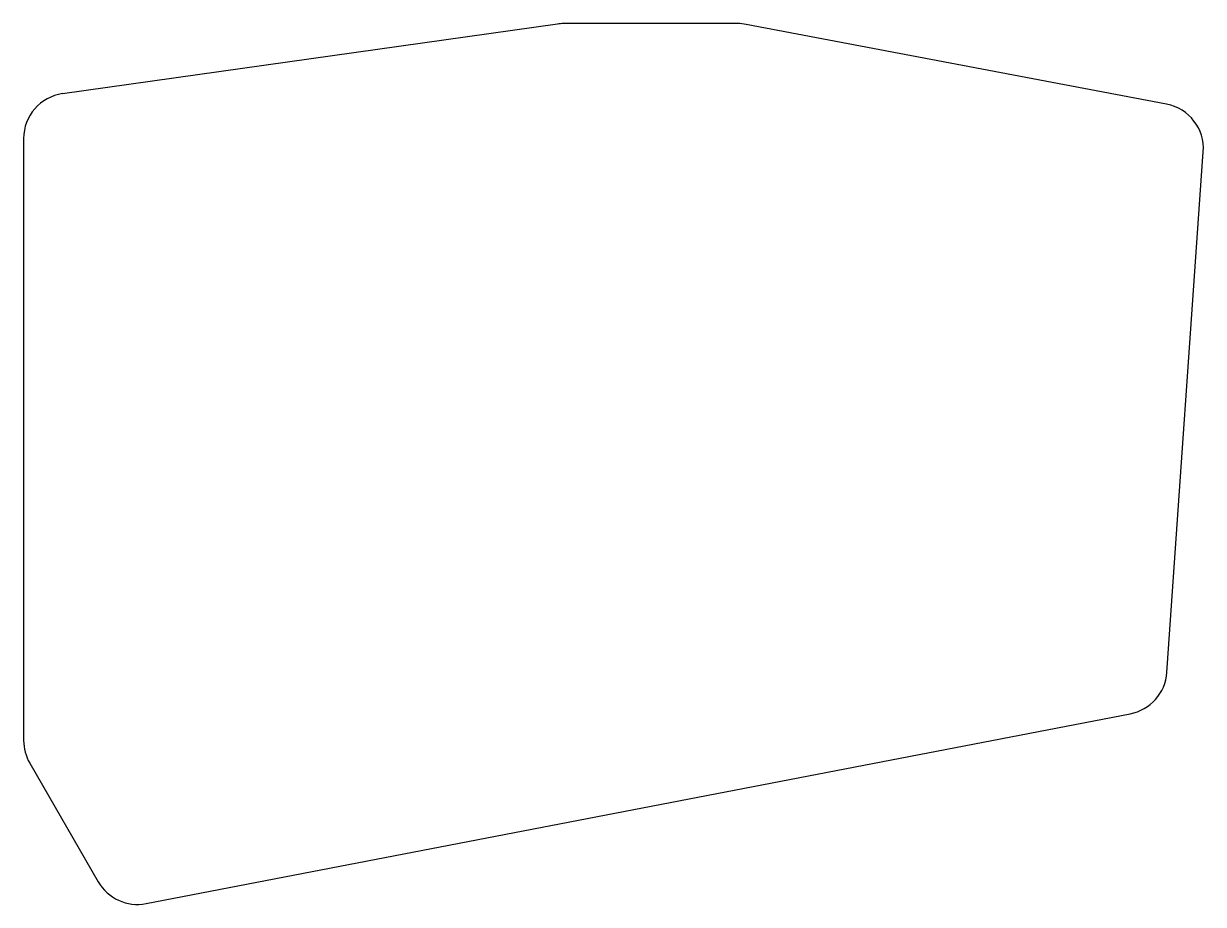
# Model space of a CAD drawing. Header units: millimetres. Extents: x 213 to 369, y -197 to -80.
import ezdxf

# ---------------------------------------------------------------- set-up
doc = ezdxf.new("R2010")
doc.units = ezdxf.units.MM

msp = doc.modelspace()

# ---------------------------------------------------------------- linework, layer by layer
for p, q in [((283.39, -80.42), (217.97, -89.63)), ((307.24, -80.36), (284.23, -80.36)), ((363.95, -91.01), (308.36, -80.46)), ((212.81, -95.57), (212.81, -175.2)), ((364, -166.21), (368.81, -97.32)), ((229, -196.79), (359.15, -171.69)), ((213.61, -178.2), (222.67, -193.9))]:
    msp.add_line(p, q)
for centre, start, end in [((284.23, -86.36), 90, 98.0171), ((307.24, -86.36), 79.2542, 90), ((218.81, -95.57), 98.0171, 180), ((362.83, -96.91), 356, 79.2542), ((358.01, -165.79), 280.9183, 356), ((218.81, -175.2), 180, 209.992), ((227.87, -190.9), 209.992, 280.9183)]:
    msp.add_arc(centre, 6, start, end)

doc.saveas('drawing.dxf')
